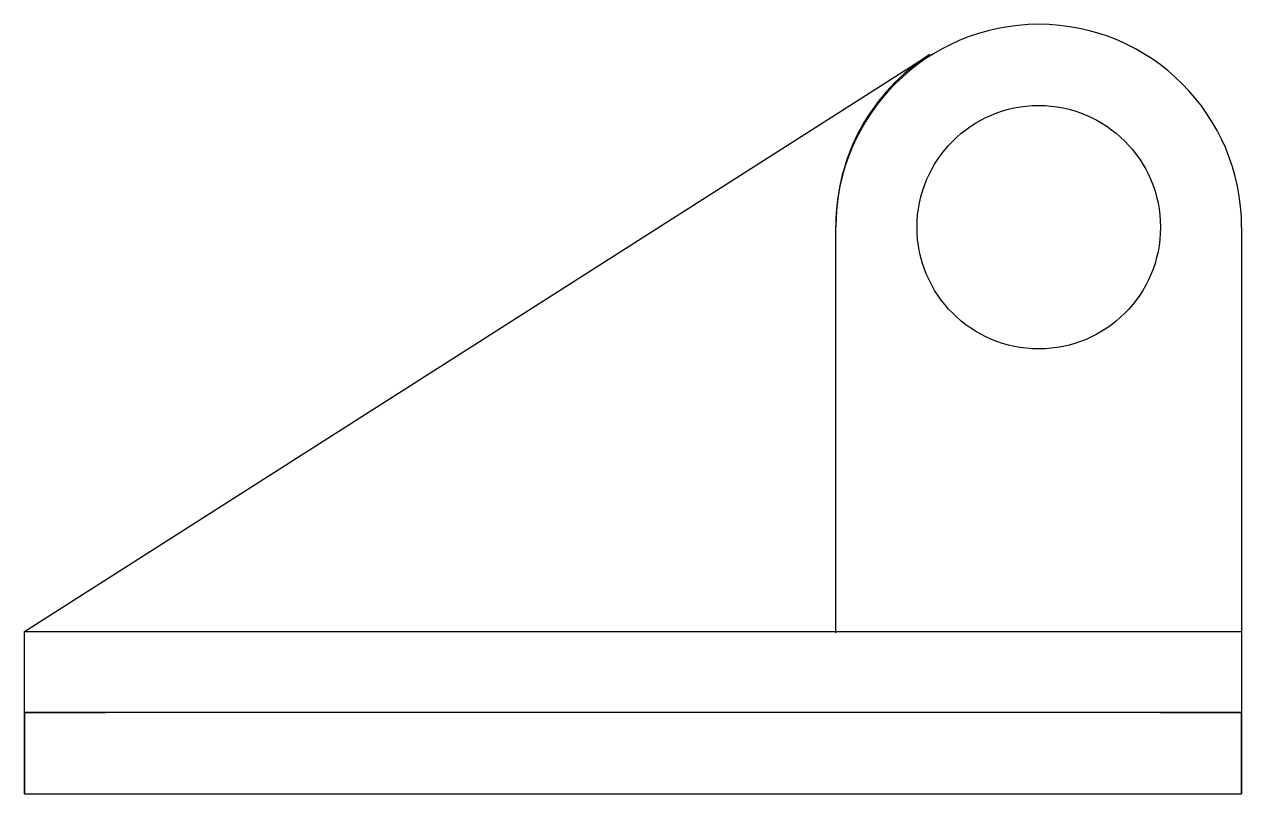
# Model space of a CAD drawing. Header units: inches. Extents: x 74 to 224, y -3 to 92.
import ezdxf

# ---------------------------------------------------------------- set-up
doc = ezdxf.new("R2010")
doc.units = ezdxf.units.IN
doc.header["$MEASUREMENT"] = 0

msp = doc.modelspace()

# ---------------------------------------------------------------- linework, layer by layer
msp.add_line((74.23, 16.9, 40), (185.8, 87.99, 40))
at = {"elevation": 40}
for points in [[(174.23, 16.9), (174.23, 66.9)], [(174.23, 16.7), (174.23, 66.7)], [(224.23, 66.7), (224.23, 16.7)]]:
    msp.add_lwpolyline(points, dxfattribs=at)
for points, elevation in [([(74.23, 16.9), (224.23, 16.9), (224.23, 6.9), (74.23, 6.9)], 40), ([(224.23, 6.9), (74.23, 6.9), (74.23, -3.1), (224.23, -3.1)], 80)]:
    msp.add_lwpolyline(points, close=True, dxfattribs=dict(elevation=elevation))
msp.add_lwpolyline([(224.23, 6.9), (74.23, 6.9), (74.23, -3.1), (224.23, -3.1)], close=True)
at = {"extrusion": (-1, 0, 0), "elevation": -74.23}
msp.add_lwpolyline([(-6.9, 80), (-6.9, 70), (3.1, 70), (3.1, 80)], close=True, dxfattribs=at)
at = {"extrusion": (-9.4739e-17, -1, 0), "elevation": -6.9}
for points in [[(74.23, 0), (74.23, 10), (84.23, 10), (84.23, 0)], [(224.23, 0), (214.23, 0), (214.23, 10), (224.23, 10)]]:
    msp.add_lwpolyline(points, close=True, dxfattribs=at)
at = {"extrusion": (1, 0, 0), "elevation": 224.23}
msp.add_lwpolyline([(6.9, 80), (-3.1, 80), (-3.1, 70), (6.9, 70)], close=True, dxfattribs=at)
msp.add_circle((199.23, 66.7, 80), 15)
for centre, start in [((199.23, 66.7, 40), 0), ((199.23, 66.9, 40), 122.5031)]:
    msp.add_arc(centre, 25, start, 180)

doc.saveas('drawing.dxf')
